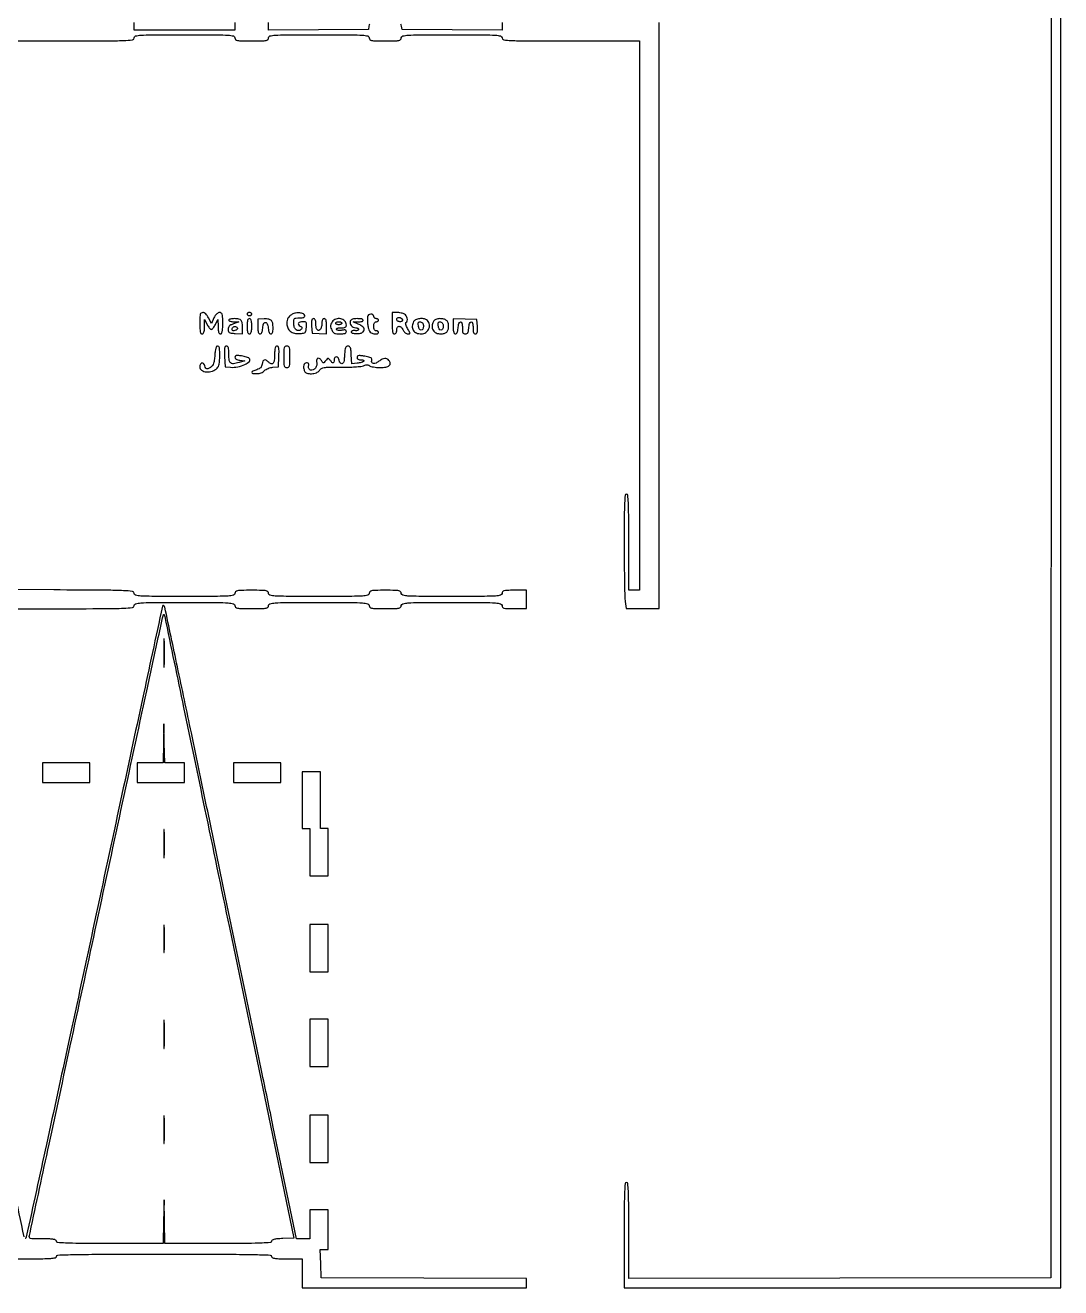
# Model space of a CAD drawing. Extents: x 0 to 1316, y 0 to 1875.
# Drawn here: x 638 to 1316, y 0 to 827 of the extents above; entities that cross this region are included whole.
import ezdxf

# ---------------------------------------------------------------- set-up
doc = ezdxf.new("R2010")
doc.units = 0

msp = doc.modelspace()

# ---------------------------------------------------------------- linework, layer by layer
for points in [[(626.972492, 19.051818, 0.002356), (637.968615, 19, 0.00218), (649.142829, 19.048724, 0.016507), (654.411436, 19.268721, 0.031023), (657.319694, 19.668976, 0.357117), (658, 20.5, -0.404094), (658.902325, 21.434166, -0.00335), (670, 21.744681, -0.004772), (687.987377, 21.95569, -0.000547), (728.5, 22, -0.000547), (769.012623, 21.95569, -0.004772), (787, 21.744681, -0.00335), (798.097675, 21.434166, -0.404094), (799, 20.5, 0.286822), (799.47867, 19.73421, 0.076301), (800.916667, 19.2875, 0.032071), (803.649956, 19.055242, 0.005163), (809, 19), (819, 19), (819, 9.5), (819, 0), (892.5, 0), (966, 0), (966, 2.992962), (966, 5.985924), (898.75, 6.242962), (831.5, 6.5), (831.212474, 15.75), (830.924948, 25), (833.462474, 25), (836, 25), (836, 38), (836, 51), (830, 51), (824, 51), (824, 41.5), (824, 32), (819.674276, 32), (815.348551, 32), (800.134204, 105.25, -0.000001), (792.412354, 142.427477), (781.229967, 196.266709), (768.893842, 255.661176), (757.144183, 312.232412, 0.000364), (746.444979, 363.558497, 0.000602), (737.326613, 406.881928, 0.000027), (729.04559, 445.983037, 0.145168), (728.684255, 446.649079, 0.051848), (728.399377, 446.880295, 0.079127), (728.10928, 447.009938, 0.107785), (727.860237, 447.021801, 0.192464), (727.687762, 446.916667, 0.108083), (727.514282, 446.536164, 0.000002), (714.449329, 385.963021, 0.000161), (700.074419, 319.21084, 0.000097), (683.059218, 240, -0.00029), (666.004292, 160.753108, -0.000479), (651.504837, 93.880312, -0.000018), (638.340087, 33.453626, -0.13271), (637.871456, 32.55, -0.037165), (637.496515, 32.197756, -0.171631)], [(636.871646, 33.320935, 0.000003), (624.372119, 93.683216, 0.000117), (610.552614, 160.338803, 0.000071), (594.144771, 239.329035)], [(1309.750535, 937.75), (1309.5, 6.5), (1171.25, 6.246479), (1033, 5.992959), (1033, 37.496479, 0.001302), (1032.953547, 55.338005, 0.010593), (1032.738097, 63.499413, 0.01473), (1032.374165, 68.214301, 0.383356), (1031.5, 69, 0.387031), (1030.617775, 68.196788, 0.01256), (1030.26087, 63, 0.009686), (1030.046113, 54.083335, 0.001177), (1030, 34.5), (1030, 0), (1173, 0), (1316, 0), (1316, 937.5)], [(604.239193, 817), (656.619596, 817, 0.000513), (691.052395, 817.035316, 0.009028), (702.20245, 817.259546, 0.021599), (707.87184, 817.721796, 0.378188), (709, 819, -0.344545), (709.945603, 820.209349, -0.045791), (713.375, 820.734848, -0.014277), (720.511581, 820.963158, -0.000857), (742, 821, -0.000857), (763.488419, 820.963158, -0.014277), (770.625, 820.734848, -0.045791), (774.054397, 820.209349, -0.344545), (775, 819, 0.200111), (775.456922, 817.904045, 0.151374), (776.625, 817.295455, 0.041619), (779.199618, 817.045807, 0.003368), (786, 817, 0.003368), (792.800382, 817.045807, 0.041619), (795.375, 817.295455, 0.151374), (796.543078, 817.904045, 0.200111), (797, 819, -0.344545), (797.945603, 820.209349, -0.045791), (801.375, 820.734848, -0.014277), (808.511581, 820.963158, -0.000857), (830, 821, -0.000857), (851.488419, 820.963158, -0.014277), (858.625, 820.734848, -0.045791), (862.054397, 820.209349, -0.344545), (863, 819, 0.193568), (863.439694, 817.906793, 0.15568), (864.5625, 817.297619, 0.043488), (867.033032, 817.046494, 0.003595), (873.5, 817, 0.003595), (879.966968, 817.046494, 0.043488), (882.4375, 817.297619, 0.15568), (883.560306, 817.906793, 0.193568), (884, 819, -0.344545), (884.945603, 820.209349, -0.045791), (888.375, 820.734848, -0.014277), (895.511581, 820.963158, -0.000857), (917, 821, -0.000857), (938.488419, 820.963158, -0.014277), (945.625, 820.734848, -0.045791), (949.054397, 820.209349, -0.344545), (950, 819, 0.369158), (951.07323, 817.74448, 0.027963), (955.875, 817.261111, 0.010499), (965.496785, 817.035738, 0.000606), (995, 817), (1040, 817), (1040, 637), (1040, 457), (1036.5, 457), (1033, 457), (1033, 488.5, 0.001302), (1032.953546, 506.339479, 0.010594), (1032.738095, 514.5, 0.014733), (1032.374154, 519.214323, 0.383351), (1031.5, 520, 0.385118), (1030.622061, 519.20602, 0.013684), (1030.261412, 514.273262, 0.010162), (1030.046291, 505.769837, 0.001242), (1030, 487.139571, 0.001792), (1030.046326, 474.214376, 0.002447), (1030.186803, 462.569019, 0.001599), (1030.383881, 452.791913, 0.028223), (1030.635924, 449.639571), (1031.271848, 445), (1042.135924, 445), (1053, 445), (1053, 637), (1053, 829)], [(863.393586, 828.015354, 0.143376), (862.819551, 826.75), (862.5, 824.5), (829.75, 824.236336), (797, 823.972671), (797, 826.486336), (797, 829)], [(950, 829), (950, 826.486336), (950, 823.972671), (917.25, 824.236336), (884.5, 824.5), (884.180449, 826.75, 0.143376), (883.606414, 828.015354, 0.164579)], [(610.630933, 444.896945, 0.000322), (633.487575, 444.888744, 0.000348), (655.75, 444.910604, 0.000506), (690.738891, 445.00473, 0.008879), (702.082576, 445.248196, 0.020899), (707.866286, 445.717758, 0.378687), (709, 447, -0.344545), (709.945603, 448.209349, -0.045791), (713.375, 448.734848, -0.014277), (720.511581, 448.963158, -0.000857), (742, 449, -0.000857), (763.488419, 448.963158, -0.014277), (770.625, 448.734848, -0.045791), (774.054397, 448.209349, -0.344545), (775, 447, 0.200111), (775.456922, 445.904045, 0.151374), (776.625, 445.295455, 0.041619), (779.199618, 445.045807, 0.003368), (786, 445, 0.003368), (792.800382, 445.045807, 0.041619), (795.375, 445.295455, 0.151374), (796.543078, 445.904045, 0.200111), (797, 447, -0.344545), (797.945603, 448.209349, -0.045791), (801.375, 448.734848, -0.014277), (808.511581, 448.963158, -0.000857), (830, 449, -0.000857), (851.488419, 448.963158, -0.014277), (858.625, 448.734848, -0.045791), (862.054397, 448.209349, -0.344545), (863, 447, 0.193568), (863.439694, 445.906793, 0.15568), (864.5625, 445.297619, 0.043488), (867.033032, 445.046494, 0.003595), (873.5, 445, 0.003595), (879.966968, 445.046494, 0.043488), (882.4375, 445.297619, 0.15568), (883.560306, 445.906793, 0.193568), (884, 447, -0.344545), (884.945603, 448.209349, -0.045791), (888.375, 448.734848, -0.014277), (895.511581, 448.963158, -0.000857), (917, 449, -0.000857), (938.488419, 448.963158, -0.014277), (945.625, 448.734848, -0.045791), (949.054397, 448.209349, -0.344545), (950, 447, 0.157888), (950.349175, 445.921799, 0.176663), (951.25, 445.3125, 0.055952), (953.198839, 445.051385, 0.005351), (958, 445), (966, 445), (966, 451), (966, 457), (958, 457, 0.005351), (953.198839, 456.948615, 0.055952), (951.25, 456.6875, 0.176663), (950.349175, 456.078201, 0.157888), (950, 455, -0.344545), (949.054397, 453.790651, -0.045791), (945.625, 453.265152, -0.014277), (938.488419, 453.036842, -0.000857), (917, 453, -0.000857), (895.511581, 453.036842, -0.014277), (888.375, 453.265152, -0.045791), (884.945603, 453.790651, -0.344545), (884, 455, 0.193568), (883.560306, 456.093207, 0.15568), (882.4375, 456.702381, 0.043488), (879.966968, 456.953506, 0.003595), (873.5, 457, 0.003595), (867.033032, 456.953506, 0.043488), (864.5625, 456.702381, 0.15568), (863.439694, 456.093207, 0.193568), (863, 455, -0.344545), (862.054397, 453.790651, -0.045791), (858.625, 453.265152, -0.014277), (851.488419, 453.036842, -0.000857), (830, 453, -0.000857), (808.511581, 453.036842, -0.014277), (801.375, 453.265152, -0.045791), (797.945603, 453.790651, -0.344545), (797, 455, 0.200111), (796.543078, 456.095955, 0.151374), (795.375, 456.704545, 0.041619), (792.800382, 456.954193, 0.003368), (786, 457, 0.003368), (779.199618, 456.954193, 0.041619), (776.625, 456.704545, 0.151374), (775.456922, 456.095955, 0.200111), (775, 455, -0.344545), (774.054397, 453.790651, -0.045791), (770.625, 453.265152, -0.014277), (763.488419, 453.036842, -0.000857), (742, 453, -0.000862), (720.551357, 453.036977, -0.014205), (713.393315, 453.265085, -0.045034), (709.944524, 453.787278, -0.345465), (709, 454.991159, 0.377967), (707.872895, 456.269164, 0.020675), (702.094475, 456.75554, 0.008913), (690.793658, 457.03589, 0.000518), (656.25, 457.241159), (603.5, 457.5)]]:
    msp.add_lwpolyline(points, format="xyb")
msp.add_lwpolyline([(775, 829), (775, 826.5), (775, 824), (742, 824), (709, 824), (709, 826.5), (709, 829)])
for points in [[(752, 632, 0.008455), (752.061101, 628.386832, 0.044348), (752.303571, 626.416667, 0.103378), (752.764111, 625.377357, 0.241448), (753.5, 625, 0.195403), (754.202721, 625.28553, 0.120792), (754.681855, 626.052326, 0.060576), (754.960931, 627.450073, 0.015652), (755.063954, 629.75), (755.127909, 634.5), (756.745381, 631.25, 0.026112), (757.447992, 630.005624, 0.03423), (758.221758, 628.954687, 0.036512), (758.958069, 628.204519, 0.182416), (759.5, 628, 0.182416), (760.041931, 628.204519, 0.036512), (760.778242, 628.954687, 0.03423), (761.552008, 630.005624, 0.026112), (762.254619, 631.25), (763.872091, 634.5), (763.936046, 629.75, 0.015652), (764.039069, 627.450073, 0.060576), (764.318145, 626.052326, 0.120792), (764.797279, 625.28553, 0.195403), (765.5, 625, 0.241448), (766.235889, 625.377357, 0.103378), (766.696429, 626.416667, 0.044348), (766.938899, 628.386832, 0.008455), (767, 632, 0.006541), (766.945713, 636.149351, 0.063653), (766.677994, 637.882021, 0.185681), (766.065904, 638.691184, 0.139902), (764.983821, 639, 0.115683), (764.004145, 638.770262, 0.075722), (763.050443, 638.101088, 0.058713), (762.136653, 636.995069, 0.032074), (761.277861, 635.456491), (759.588079, 631.912981), (757.77015, 635.456491, 0.032533), (756.873014, 636.956333, 0.053909), (755.910782, 638.071718, 0.067673), (754.930269, 638.766001, 0.12083), (753.97611, 639, 0.146183), (752.922361, 638.685192, 0.180688), (752.320575, 637.864422, 0.062219), (752.054714, 636.115562, 0.006647)], [(783, 638, 0.148195), (783.115568, 637.618646, 0.098894), (783.440625, 637.29375, 0.082425), (783.926543, 637.074694, 0.064853), (784.5, 637, 0.064853), (785.073457, 637.074694, 0.082425), (785.559375, 637.29375, 0.098894), (785.884432, 637.618646, 0.148195), (786, 638, 0.148195), (785.884432, 638.381354, 0.098894), (785.559375, 638.70625, 0.082425), (785.073457, 638.925306, 0.064853), (784.5, 639, 0.064853), (783.926543, 638.925306, 0.082425), (783.440625, 638.70625, 0.098894), (783.115568, 638.381354, 0.148195)], [(812.5, 637.830281, 0.041186), (810.77269, 636.629017, 0.090341), (809.738401, 635.402581, 0.089342), (809.196423, 633.881106, 0.039627), (809.015313, 631.75, 0.104441), (809.600699, 628.899692, 0.123381), (811.275826, 626.724336, 0.111561), (813.930221, 625.452366, 0.074436), (817.304819, 625.195181, 0.017567), (819.911789, 625.476945, 0.148579), (820.968332, 625.9715, 0.166777), (821.509499, 626.944702, 0.023605), (821.810365, 629.25, 0.015984), (821.9223, 631.459763, 0.137714), (821.675521, 632.406222, 0.216616), (821.023643, 632.86708, 0.047222), (819.619382, 633, 0.057067), (817.657089, 632.775302, 0.192662), (816.618083, 632.051157, 0.31199), (816.640469, 631.094169, 0.107639), (817.728968, 630.123739, -0.034901), (818.599211, 629.549298, -0.178159), (818.90444, 629.067782, -0.203886), (818.803819, 628.544328, -0.047147), (818.222476, 627.834755, -0.18605), (816.655543, 627.130701, -0.200112), (815.080555, 627.688915, -0.132352), (813.903403, 629.51735, -0.077362), (813.5, 632.108986, -0.024188), (813.60015, 634.178035, -0.187736), (814.028368, 635.025477, -0.166361), (814.946015, 635.415679, -0.01809), (817.275799, 635.5, 0.019303), (819.101294, 635.570503, 0.082319), (820.157055, 635.830514, 0.173546), (820.665736, 636.303838, 0.167755), (820.76761, 637, 0.25555), (819.834821, 638.135963, 0.070822), (817.515583, 638.707202, 0.063619), (814.771952, 638.633169, 0.093092)], [(861.8492, 636.25, 0.031371), (861.790548, 633.726382, 0.023705), (862.031165, 630.963987, 0.023859), (862.495183, 628.442578, 0.065517), (863.132245, 626.752897, 0.16579), (864.330737, 625.634575, 0.073785), (866.436269, 625.040693, 0.090459), (868.320608, 625.140303, 0.347437), (869, 626, 0.148195), (868.884432, 626.381354, 0.098894), (868.559375, 626.70625, 0.082425), (868.073457, 626.925306, 0.064853), (867.5, 627, -0.152103), (866.851045, 627.202091, -0.12651), (866.375, 627.75, -0.082504), (866.088963, 628.677925, -0.033607), (866, 630, -0.033607), (866.088963, 631.322075, -0.082504), (866.375, 632.25, -0.12651), (866.851045, 632.797909, -0.152103), (867.5, 633, 0.064853), (868.073457, 633.074694, 0.082425), (868.559375, 633.29375, 0.098894), (868.884432, 633.618646, 0.148195), (869, 634, 0.148195), (868.884432, 634.381354, 0.098894), (868.559375, 634.70625, 0.082425), (868.073457, 634.925306, 0.064853), (867.5, 635, -0.099038), (866.927543, 635.114514, -0.097945), (866.440625, 635.440625, -0.097945), (866.114514, 635.927543, -0.099038), (866, 636.5, 0.249928), (865.412526, 637.601874, 0.164282), (863.994258, 637.987527, 0.146442), (862.513997, 637.445555, 0.213939)], [(878, 632, 0.008455), (878.061101, 628.386832, 0.044348), (878.303571, 626.416667, 0.103378), (878.764111, 625.377357, 0.241448), (879.5, 625, 0.140575), (880.11998, 625.177821, 0.118484), (880.6, 625.666667, 0.088208), (880.90137, 626.456621, 0.04716), (881, 627.5, -0.046972), (881.098957, 628.551039, -0.08998), (881.402144, 629.339205, -0.120808), (881.888335, 629.823694, -0.13664), (882.521439, 630, -0.1326), (883.186674, 629.820422, -0.056806), (883.930559, 629.265625, -0.050694), (884.633475, 628.456368, -0.046624), (885.181954, 627.5, 0.056726), (885.767321, 626.525355, 0.058657), (886.550995, 625.719374, 0.06419), (887.420693, 625.181303, 0.106865), (888.259291, 625, 0.044441), (889.373148, 625.099198, 0.3721), (889.666993, 625.462052, 0.120606), (889.46511, 626.186418, 0.005296), (888.149006, 628.472027, -0.024736), (887.411641, 629.876067, -0.042465), (886.95959, 631.117383, -0.054012), (886.808942, 632.072453, -0.272926), (887.05023, 632.531044, 0.18893), (887.856364, 633.605302, 0.112861), (887.930065, 635.222733, 0.101007), (887.274861, 636.860455, 0.125021), (886.065741, 637.964816, 0.04912), (885.107317, 638.362412, 0.022735), (883.79911, 638.695915, 0.022262), (882.381246, 638.924198, 0.028787), (881.065741, 639), (878, 639)], [(771, 634, 0.262612), (771.220162, 633.609731, 0.056009), (771.954687, 633.271402, 0.045013), (773.004876, 633.025758, 0.029109), (774.25, 632.923922), (777.5, 632.847844), (774, 631.584702, 0.0298), (772.281028, 630.845881, 0.086243), (771.243942, 630.077625, 0.114024), (770.690475, 629.141807, 0.076907), (770.5, 627.91078, 0.069794), (770.687517, 626.573961, 0.200881), (771.261104, 625.857662, 0.103405), (772.462599, 625.495158, 0.01234), (775.25, 625.321366), (780, 625.142731), (780, 628.489578, 0.028278), (779.801983, 631.987978, 0.138906), (779.05888, 633.800254, 0.176169), (777.583054, 634.719083, 0.052073), (774.893011, 635, 0.024256), (773.401113, 634.927582, 0.038627), (772.143572, 634.70625, 0.045489), (771.247269, 634.386823, 0.292306)], [(776.504365, 628.992937, -0.153283), (776.614372, 628.560991, -0.123144), (776.472022, 628.100609, -0.097937), (776.088046, 627.680239, -0.067341), (775.520254, 627.369399, -0.067736), (774.275512, 627.076451, -0.188422), (773.426445, 627.317483, -0.261672), (773.136385, 627.985128, -0.113371), (773.458881, 628.933469, -0.098738), (774.156314, 629.681493, -0.152164), (774.98905, 629.958873, -0.155876), (775.817295, 629.71195, -0.104938)], [(783, 630, 0.014068), (783.069243, 627.539511, 0.058865), (783.325, 626.083333, 0.122766), (783.79299, 625.295059, 0.200296), (784.5, 625, 0.200296), (785.20701, 625.295059, 0.122766), (785.675, 626.083333, 0.058865), (785.930757, 627.539511, 0.014068), (786, 630, 0.014068), (785.930757, 632.460489, 0.058865), (785.675, 633.916667, 0.122766), (785.20701, 634.704941, 0.200296), (784.5, 635, 0.200296), (783.79299, 634.704941, 0.122766), (783.325, 633.916667, 0.058865), (783.069243, 632.460489, 0.014068)], [(790, 629.882116, 0.015076), (790.070575, 627.541967, 0.056674), (790.32372, 626.097805, 0.112638), (790.773583, 625.295598, 0.211936), (791.439635, 625, 0.189055), (792.077675, 625.250191, 0.096995), (792.591651, 625.955103, 0.06224), (792.967772, 627.12002, 0.026359), (793.189635, 628.75, -0.025715), (793.414657, 630.419282, -0.066184), (793.793991, 631.573272, -0.106232), (794.32396, 632.254111, -0.176213), (795, 632.5, -0.176213), (795.67604, 632.254111, -0.106232), (796.206009, 631.573272, -0.066184), (796.585343, 630.419282, -0.025715), (796.810365, 628.75, 0.026359), (797.032228, 627.12002, 0.06224), (797.408349, 625.955103, 0.096995), (797.922325, 625.250191, 0.189055), (798.560365, 625, 0.183728), (799.199591, 625.243094, 0.120833), (799.651376, 625.898548, 0.068852), (799.912807, 627.038162, 0.023028), (799.984687, 628.75, 0.034163), (799.74524, 632.052305, 0.155751), (798.91853, 633.765035, 0.167164), (797.290275, 634.614401, 0.040859), (794.227778, 634.82258), (790, 634.764232)], [(825.195209, 630.25), (825.5, 625.5), (830.25, 625.321366), (835, 625.142731), (835, 630.071366, 0.014393), (834.930337, 632.490884, 0.059537), (834.673914, 633.928561, 0.123351), (834.205684, 634.708095, 0.198662), (833.5, 635, 0.146677), (832.864674, 634.809527, 0.12175), (832.383797, 634.289115, 0.084983), (832.085167, 633.428705, 0.039757), (831.984687, 632.25, -0.027532), (831.914649, 631.096038, -0.024069), (831.717463, 629.902991, -0.0248), (831.433315, 628.841337, -0.06346), (831.096491, 628.121885, -0.178402), (830.057509, 627.326958, -0.292295), (829.025853, 627.611079, -0.133131), (828.246353, 629.150953, -0.051019), (828, 631.559017, 0.025805), (827.917384, 633.158726, 0.080471), (827.637039, 634.196713, 0.136919), (827.147588, 634.781914, 0.151676), (826.445209, 635, 0.176746), (825.708497, 634.731181, 0.154644), (825.268112, 634.03524, 0.067366), (825.102537, 632.693638, 0.013087)], [(838.632143, 632.885198, 0.077647), (837.859185, 631.309387, 0.099838), (837.69518, 629.707579, 0.089444), (838.167602, 628.035744, 0.051227), (839.277679, 626.25, 0.1858), (840.981406, 625.21748, 0.05085), (844.170249, 624.975229, 0.053323), (847.131324, 625.369387, 0.345857), (848, 626.475, 0.132999), (847.824262, 627.123987, 0.186914), (847.359665, 627.493838, 0.100514), (846.511363, 627.581027, 0.024871), (845.12128, 627.374256, -0.036746), (843.945381, 627.227769, -0.049273), (842.872993, 627.279272, -0.058595), (842.029069, 627.506951, -0.160521), (841.562263, 627.899256, -0.268867), (841.549187, 628.36181, -0.179008), (841.95854, 628.720466, -0.071081), (842.916168, 628.937927, -0.020346), (844.440983, 629, 0.022671), (846.226103, 629.080983, 0.094675), (847.255692, 629.376439, 0.164561), (847.801257, 629.931963, 0.113016), (848, 630.8, 0.191643), (846.968343, 633.392758, 0.1497), (844.309886, 634.901552, 0.137623), (841.083836, 634.725533, 0.159263)], [(845, 632, -0.191087), (844.848523, 631.618118, -0.088204), (844.4125, 631.29375, -0.068025), (843.765418, 631.073693, -0.048028), (843, 631, -0.048028), (842.234582, 631.073693, -0.068025), (841.5875, 631.29375, -0.088204), (841.151477, 631.618118, -0.191087), (841, 632, -0.191087), (841.151477, 632.381882, -0.088204), (841.5875, 632.70625, -0.068025), (842.234582, 632.926307, -0.048028), (843, 633, -0.048028), (843.765418, 632.926307, -0.068025), (844.4125, 632.70625, -0.088204), (844.848523, 632.381882, -0.191087)], [(850.589736, 633.373252, 0.141726), (850.461406, 631.864126, 0.121273), (851.140351, 630.414861, 0.11287), (852.466269, 629.371867, 0.110886), (854.122445, 629, -0.055123), (854.840679, 628.920576, -0.074725), (855.448468, 628.685228, -0.094205), (855.856189, 628.337275, -0.170749), (856, 627.928434, -0.214819), (855.826229, 627.542641, -0.098311), (855.339062, 627.258253, -0.070618), (854.611527, 627.117279, -0.045205), (853.75, 627.151717, 0.041797), (852.868876, 627.192946, 0.056587), (852.081363, 627.074052, 0.070025), (851.496247, 626.824792, 0.19149), (851.229107, 626.473283, 0.424891), (851.79326, 625.515041, 0.056648), (854.38775, 625.197017, 0.04923), (857.319483, 625.460366, 0.174259), (858.921681, 626.405631, 0.116799), (859.598769, 627.771628, 0.202716), (859.385112, 628.998815, 0.117235), (858.156015, 630.178775, 0.029695), (855.673451, 631.446793), (852.5, 632.836852), (855.75, 632.918426, 0.039124), (858.436635, 633.196953, 0.449242), (858.925076, 634.002925, 0.291404), (857.983401, 634.802685, 0.034259), (855.106989, 635, 0.026234), (853.318712, 634.906109, 0.06026), (852.006788, 634.605447, 0.085769), (851.11113, 634.09645, 0.129845)], [(884.750467, 634.25, -0.158297), (884.754141, 633.755274, -0.156475), (884.466685, 633.350056, -0.107922), (883.889009, 633.08627, -0.053387), (883.083333, 633, -0.066422), (882.248452, 633.111401, -0.09567), (881.58104, 633.438799, -0.111791), (881.15323, 633.945354, -0.12024), (881, 634.573324, -0.245384), (881.484986, 635.50204, -0.175333), (882.638975, 635.810437, -0.13487), (883.960832, 635.321742, -0.158083)], [(892.035184, 633.065741, 0.1058), (891.168988, 630.060025, 0.157758), (891.822526, 627.42566, 0.1546), (893.911389, 625.637772, 0.100624), (897.048376, 625, 0.157378), (900.115466, 625.989903, 0.146485), (902.131498, 628.611784, 0.156438), (902.303297, 631.775996, 0.180489), (900.572942, 634.234687, 0.121546), (898.561233, 634.98847, 0.063251), (895.865301, 634.962226, 0.064906), (893.377957, 634.285338, 0.172705)], [(898.5, 629.986305, -0.108666), (898.084479, 628.096961, -0.321193), (896.992195, 627.476972, -0.252579), (895.795387, 628.29596, -0.090717), (895.17511, 630.337747, -0.023587), (895.076401, 631.81264, -0.141561), (895.273257, 632.547922, -0.2352), (895.769485, 632.863158, -0.073682), (896.67511, 632.824052, -0.098159), (897.453377, 632.507825, -0.104798), (898.031168, 631.924143, -0.089561), (898.382921, 631.075293, -0.053602)], [(905.035184, 633.065741, 0.105778), (904.177169, 630.088907, 0.153688), (904.809445, 627.449693, 0.153608), (906.839969, 625.647717, 0.10564), (909.871429, 625, 0.069877), (912.115535, 625.315163, 0.124043), (913.720979, 626.246956, 0.12634), (914.674778, 627.814077, 0.073983), (915, 630, 0.07619), (914.655276, 632.249121, 0.136713), (913.645388, 633.804364, 0.124231), (911.896748, 634.705734, 0.05725), (909.335184, 635, 0.039042), (907.82807, 634.882139, 0.066754), (906.620649, 634.522618, 0.079318), (905.697281, 633.916317, 0.085226)], [(911.5, 629.986305, -0.108666), (911.084479, 628.096961, -0.321193), (909.992195, 627.476972, -0.252579), (908.795387, 628.29596, -0.090717), (908.17511, 630.337747, -0.023587), (908.076401, 631.81264, -0.141561), (908.273257, 632.547922, -0.2352), (908.769485, 632.863158, -0.073682), (909.67511, 632.824052, -0.098159), (910.453377, 632.507825, -0.104798), (911.031168, 631.924143, -0.089561), (911.382921, 631.075293, -0.053602)], [(918, 629.904567, 0.014967), (918.070445, 627.551828, 0.056471), (918.323382, 626.101703, 0.112444), (918.773156, 625.29659, 0.212461), (919.439635, 625, 0.187258), (920.074866, 625.24655, 0.096719), (920.589725, 625.94168, 0.06284), (920.96759, 627.085193, 0.027338), (921.189635, 628.6727, -0.038913), (921.709729, 631.85317, -0.305459), (922.761993, 632.810132, -0.405212), (923.733119, 632.109634, -0.044008), (924, 629.083333, 0.016959), (924.073928, 626.904333, 0.094184), (924.368753, 625.776302, 0.180701), (924.957879, 625.20528, 0.103429), (925.939635, 625, 0.104052), (926.897276, 625.201471, 0.152779), (927.540622, 625.763378, 0.093116), (927.945996, 626.827554, 0.023493), (928.189635, 628.6727, -0.038913), (928.709729, 631.85317, -0.305459), (929.761993, 632.810132, -0.405212), (930.733119, 632.109634, -0.044008), (931, 629.083333, 0.019142), (931.075518, 627.111465, 0.071938), (931.345191, 625.906573, 0.137342), (931.832345, 625.247872, 0.166779), (932.554791, 625, 0.176746), (933.291503, 625.268819, 0.154644), (933.731888, 625.96476, 0.067366), (933.897463, 627.306362, 0.013087), (933.804791, 629.75), (933.5, 634.5), (925.75, 634.654567), (918, 634.809134)], [(761.796661, 610.865622, -0.015453), (761.488811, 607.890616, -0.041255), (761.031066, 605.809244, -0.059773), (760.382953, 604.351465, -0.100758), (759.48534, 603.365622, -0.034732), (757.784678, 602.294802, -0.162037), (756.65878, 602.100123, -0.22454), (755.860529, 602.6367, -0.070478), (755.289749, 604, 0.109824), (754.509027, 605.519792, 0.26138), (753.362634, 605.95937, 0.255013), (752.366645, 605.210744, 0.107123), (752, 603.519052, 0.243663), (753.202958, 601.197122, 0.133838), (756.288739, 600.075336, 0.103344), (760.201311, 600.560498, 0.114514), (763.430073, 602.57293, 0.165112), (764.699331, 605.146871, 0.029428), (765.09089, 610.574536, 0.026388), (764.881957, 615.849691, 0.387416), (763.620191, 617, 0.253282), (762.963595, 616.644592, 0.072524), (762.460404, 615.558151, 0.041578), (762.075005, 613.712317, 0.012631)], [(768.20431, 610.25), (768.5, 603.5), (772, 603.167333, 0.070158), (776.815613, 603.38574, 0.063445), (781.5621, 604.917327, 0.097048), (784.44788, 607.031762, 0.402609), (784.407618, 608.991196, 0.103916), (783.805922, 609.383395, 0.018087), (782.518175, 609.830818, 0.018963), (780.943678, 610.250184, 0.015991), (779.25, 610.576622, 0.01267), (776.987908, 610.879463, 0.078448), (775.820649, 610.822421, 0.192777), (775.230069, 610.430164, 0.152063), (775, 609.691167, 0.153483), (775.218444, 608.996306, 0.108233), (775.823905, 608.436776, 0.073608), (776.834462, 608.029139, 0.032964), (778.25, 607.785335), (781.5, 607.443954), (777.675403, 606.281987, -0.035628), (774.048181, 605.456665, -0.209445), (772.205292, 605.947741, -0.195939), (771.243749, 607.664812, -0.030886), (771, 611.606989, 0.012198), (770.933414, 614.336017, 0.057648), (770.678348, 615.877734, 0.127582), (770.197661, 616.692667, 0.19857), (769.45431, 617, 0.224154), (768.698052, 616.643027, 0.12709), (768.261598, 615.706079, 0.048856), (768.103341, 613.859108, 0.007905)], [(801, 611.559017, -0.024925), (800.808765, 607.725234, -0.137557), (800.0626, 605.818873, -0.31631), (798.827999, 605.421194, -0.109048), (797.108246, 606.402039, 0.047716), (795.377258, 607.691384, 0.204556), (794.131438, 607.868599, 0.23936), (793.27135, 607.095596, 0.063644), (792.816422, 605.25, -0.057515), (792.491814, 603.860264, -0.105826), (791.882247, 602.877613, -0.092887), (790.863048, 602.150839, -0.036992), (789.25, 601.543203, 0.025235), (786.656506, 600.635205, 0.315073), (786.121814, 599.806698, 0.37078), (786.73233, 599.148025, 0.028305), (789.345012, 599, 0.044331), (790.840231, 599.132831, 0.04676), (792.261019, 599.527056, 0.049703), (793.499207, 600.145825, 0.068223), (794.451093, 600.945959, -0.073407), (795.389659, 601.718514, -0.036934), (796.761824, 602.412591, -0.035513), (798.324276, 602.936391, -0.042332), (799.856081, 603.195959), (803.5, 603.5), (803.79569, 610.25, 0.007905), (803.896659, 613.859108, 0.048856), (803.738402, 615.706079, 0.12709), (803.301948, 616.643027, 0.224154), (802.54569, 617, 0.199611), (801.801564, 616.690601, 0.127159), (801.321021, 615.869975, 0.057231), (801.066344, 614.3161, 0.01203)], [(807, 610, 0.006583), (807.054458, 605.864163, 0.063075), (807.321429, 604.125, 0.183695), (807.929389, 603.311233, 0.142406), (809, 603, 0.142406), (810.070611, 603.311233, 0.183695), (810.678571, 604.125, 0.063075), (810.945542, 605.864163, 0.006583), (811, 610, 0.006583), (810.945542, 614.135837, 0.063075), (810.678571, 615.875, 0.183695), (810.070611, 616.688767, 0.142406), (809, 617, 0.142406), (807.929389, 616.688767, 0.183695), (807.321429, 615.875, 0.063075), (807.054458, 614.135837, 0.006583)], [(846.799904, 611.25, -0.01247), (846.58297, 608.440067, -0.050386), (846.237374, 606.758317, -0.101747), (845.724481, 605.833068, -0.218857), (845, 605.5, -0.139711), (844.402941, 605.670152, -0.08408), (843.846757, 606.160938, -0.072525), (843.414593, 606.889773, -0.062417), (843.180449, 607.75, 0.116709), (842.572632, 609.301212, 0.225336), (841.441966, 609.951162, 0.278392), (840.415621, 609.43678, 0.141731), (840, 608, -0.049509), (839.855856, 606.547844, -0.330972), (839.348915, 606.090809, -0.225383), (838.564117, 606.376334, -0.029451), (837.360243, 607.75, 0.0248), (836.495049, 608.755932, 0.227915), (835.971279, 608.954702, 0.191139), (835.432347, 608.685545, 0.017041), (834.442245, 607.5, -0.014122), (833.460409, 606.310308, -0.190984), (832.968573, 606.05727, -0.26701), (832.530689, 606.254978, -0.027301), (831.892555, 607.25, 0.092549), (830.703088, 608.661503, 0.21142), (829.388921, 609.024193, 0.294771), (828.5496, 608.28697, 0.131302), (828.52554, 606.75, -0.112982), (828.569664, 604.592344, -0.108494), (827.675783, 602.594482, -0.12981), (826.175569, 601.391769, -0.19855), (824.531154, 601.349672, -0.079941), (823.806702, 601.770208, -0.112975), (823.350749, 602.357324, -0.107022), (823.180908, 603.109486, -0.066253), (823.292927, 604.012151, 0.050004), (823.441999, 604.960891, 0.167794), (823.272663, 605.557487, 0.181935), (822.783571, 605.893394, 0.060543), (821.90638, 606, 0.179844), (820.750121, 605.570206, 0.157189), (820.075728, 604.463302, 0.101445), (820.018152, 602.728478, 0.049386), (820.606989, 600.581787, 0.24069), (822.109435, 599.231817, 0.079193), (825.155241, 598.921465, 0.073959), (828.370349, 599.587139, 0.153175), (830.38184, 601.134766, -0.112926), (831.694165, 602.320782, -0.091259), (833.496731, 602.934121, -0.035059), (836.662747, 603.174778, -0.003579), (844.188544, 603.164377, 0.008121), (849.199478, 603.202963, 0.010687), (853.766308, 603.410045, 0.009726), (857.524751, 603.734588, 0.068259), (859.305635, 604.173976, -0.025888), (860.707642, 604.648622, -0.070659), (861.742863, 604.787744, -0.099667), (862.556726, 604.617528, -0.095425), (863.255635, 604.144365, 0.133543), (864.033116, 603.699329, 0.022138), (865.736165, 603.336157, 0.022946), (867.829437, 603.083863, 0.018518), (870.093011, 603, 0.035818), (873.938967, 603.275859, 0.133277), (876.147561, 604.231066, 0.266586), (876.739525, 605.728138, 0.137919), (875.894808, 607.626748, 0.107088), (874.604587, 608.637868, 0.135386), (873.119847, 608.911439, 0.102025), (871.384713, 608.393142, 0.043252), (869.343906, 607.055876, -0.067132), (867.449481, 605.939646, -0.122732), (865.687776, 605.66591, -0.246064), (864.720416, 606.28956, -0.224152), (864.631316, 607.481608, 0.150577), (864.702756, 608.53838, 0.211079), (864.139739, 609.282912, 0.076007), (862.628573, 609.844078, 0.009965), (859.25, 610.472545, 0.012378), (856.966347, 610.792567, 0.080095), (855.808403, 610.73999, 0.198671), (855.226002, 610.343719, 0.146307), (855, 609.587898, 0.129192), (855.180689, 608.900263, 0.132071), (855.67509, 608.397028, 0.09313), (856.5122, 608.095336, 0.040067), (857.7, 608, -0.089976), (859.306218, 607.7086, -0.581221), (859.408594, 607.069617, -0.113257), (857.778099, 606.279749, -0.032799), (855, 605.831445), (851.5, 605.5), (851.200096, 611.25, 0.010356), (850.969475, 614.411313, 0.068081), (850.60909, 615.954041, 0.161588), (849.987468, 616.713619, 0.14208), (849, 617, 0.14208), (848.012532, 616.713619, 0.161588), (847.39091, 615.954041, 0.068081), (847.030525, 614.411313, 0.010356)], [(771.364369, 236), (813.64675, 32.5), (806.323375, 32.207936, 0.008809), (802.665587, 31.997463, 0.039888), (800.55586, 31.668181, 0.082903), (799.395725, 31.177697, 0.256775), (799, 30.457936, -0.389689), (798.216774, 29.605606, -0.010705), (792.748364, 29.260414, -0.009205), (783.561607, 29.047051, -0.001203), (764, 29), (729, 29), (728.779738, 43.25), (728.559476, 57.5), (728.252282, 43.25), (727.945087, 29), (692.972543, 29, -0.00116), (673.114519, 29.046065, -0.009557), (664.078757, 29.260723, -0.012262), (658.805729, 29.616593, -0.387543), (658, 30.5, 0.275157), (657.548818, 31.257789, 0.083576), (656.231932, 31.708829, 0.034968), (653.724913, 31.943441, 0.005851), (648.891592, 32, -0.003365), (642.9376, 32.040075, -0.061059), (641.056787, 32.29636, -0.265301), (640.36435, 32.975972, -0.130842), (640.34411, 34.25, 0.008003), (640.770067, 36.08313, 0.000004), (653.254236, 94.001563, 0.000057), (667.131911, 158.423096, 0.000035), (683.50579, 234.5, -0.00002), (717.215382, 391.144669, -0.000896), (724.337218, 423.946756, -0.001329), (728.118508, 440.996619, -0.795794), (728.727599, 441, -0.006735), (729.000373, 439.771743, -0.000001), (741.398335, 380.1625, -0.000031), (755.126817, 314.134586, -0.000019)], [(728.407091, 416, 0.001698), (728.42718, 410.083444, 0.008506), (728.506054, 406.770312, 0.883896), (728.621592, 406.760783, 0.041169), (728.743988, 407.75, 0.006428), (728.849018, 411.50572, 0.003776), (728.882958, 416, 0.003776), (728.849018, 420.49428, 0.006428), (728.743988, 424.25, 0.041169), (728.621592, 425.239217, 0.883896), (728.506054, 425.229688, 0.008506), (728.42718, 421.916556, 0.001698)], [(728.407091, 291, 0.001698), (728.42718, 285.083444, 0.008506), (728.506054, 281.770312, 0.883896), (728.621592, 281.760783, 0.041169), (728.743988, 282.75, 0.006428), (728.849018, 286.50572, 0.003776), (728.882958, 291, 0.003776), (728.849018, 295.49428, 0.006428), (728.743988, 299.25, 0.041169), (728.621592, 300.239217, 0.883896), (728.506054, 300.229688, 0.008506), (728.42718, 296.916556, 0.001698)], [(728.40479, 228.5, 0.001734), (728.425499, 222.766482, 0.009257), (728.505604, 219.637385, 0.898123), (728.621107, 219.630083, 0.032437), (728.744755, 220.797482, 0.006295), (728.849701, 224.533582, 0.003909), (728.883365, 228.920193, 0.003921), (728.848787, 233.250287, 0.00707), (728.742454, 236.797482, 0.058571), (728.619935, 237.55133, 0.852078), (728.503029, 237.537385, 0.008418), (728.424473, 234.242314, 0.001786)], [(728.407091, 166, 0.001698), (728.42718, 160.083444, 0.008506), (728.506054, 156.770313, 0.883896), (728.621592, 156.760783, 0.041169), (728.743988, 157.75, 0.006428), (728.849018, 161.50572, 0.003776), (728.882958, 166, 0.003776), (728.849018, 170.49428, 0.006428), (728.743988, 174.25, 0.041169), (728.621592, 175.239217, 0.883896), (728.506054, 175.229687, 0.008506), (728.42718, 171.916556, 0.001698)], [(728.40479, 103.5, 0.001734), (728.425499, 97.766482, 0.009257), (728.505604, 94.637385, 0.898123), (728.621107, 94.630083, 0.032437), (728.744755, 95.797482, 0.006295), (728.849701, 99.533582, 0.003909), (728.883365, 103.920193, 0.003921), (728.848787, 108.250287, 0.00707), (728.742454, 111.797482, 0.058571), (728.619935, 112.55133, 0.852078), (728.503029, 112.537385, 0.008418), (728.424473, 109.242314, 0.001786)]]:
    msp.add_lwpolyline(points, format="xyb", close=True)
for points in [[(728.217332, 356.75), (728, 344), (719.5, 344), (711, 344), (711, 337.5), (711, 331), (726.5, 331), (742, 331), (742, 337.5), (742, 344), (735.529877, 344), (729.059754, 344), (728.747209, 356.75), (728.434664, 369.5)], [(649, 337.5), (649, 331), (664.5, 331), (680, 331), (680, 337.5), (680, 344), (664.5, 344), (649, 344)], [(774, 337.5), (774, 331), (789.5, 331), (805, 331), (805, 337.5), (805, 344), (789.5, 344), (774, 344)], [(819, 319.5), (819, 301), (821.5, 301), (824, 301), (824, 285.5), (824, 270), (830, 270), (836, 270), (836, 285.5), (836, 301), (833.5, 301), (831, 301), (831, 319.5), (831, 338), (825, 338), (819, 338)], [(824, 222.5), (824, 207), (830, 207), (836, 207), (836, 222.5), (836, 238), (830, 238), (824, 238)], [(824, 160.5), (824, 145), (830, 145), (836, 145), (836, 160.5), (836, 176), (830, 176), (824, 176)], [(824, 97.5), (824, 82), (830, 82), (836, 82), (836, 97.5), (836, 113), (830, 113), (824, 113)]]:
    msp.add_lwpolyline(points, close=True)

doc.saveas('drawing.dxf')
